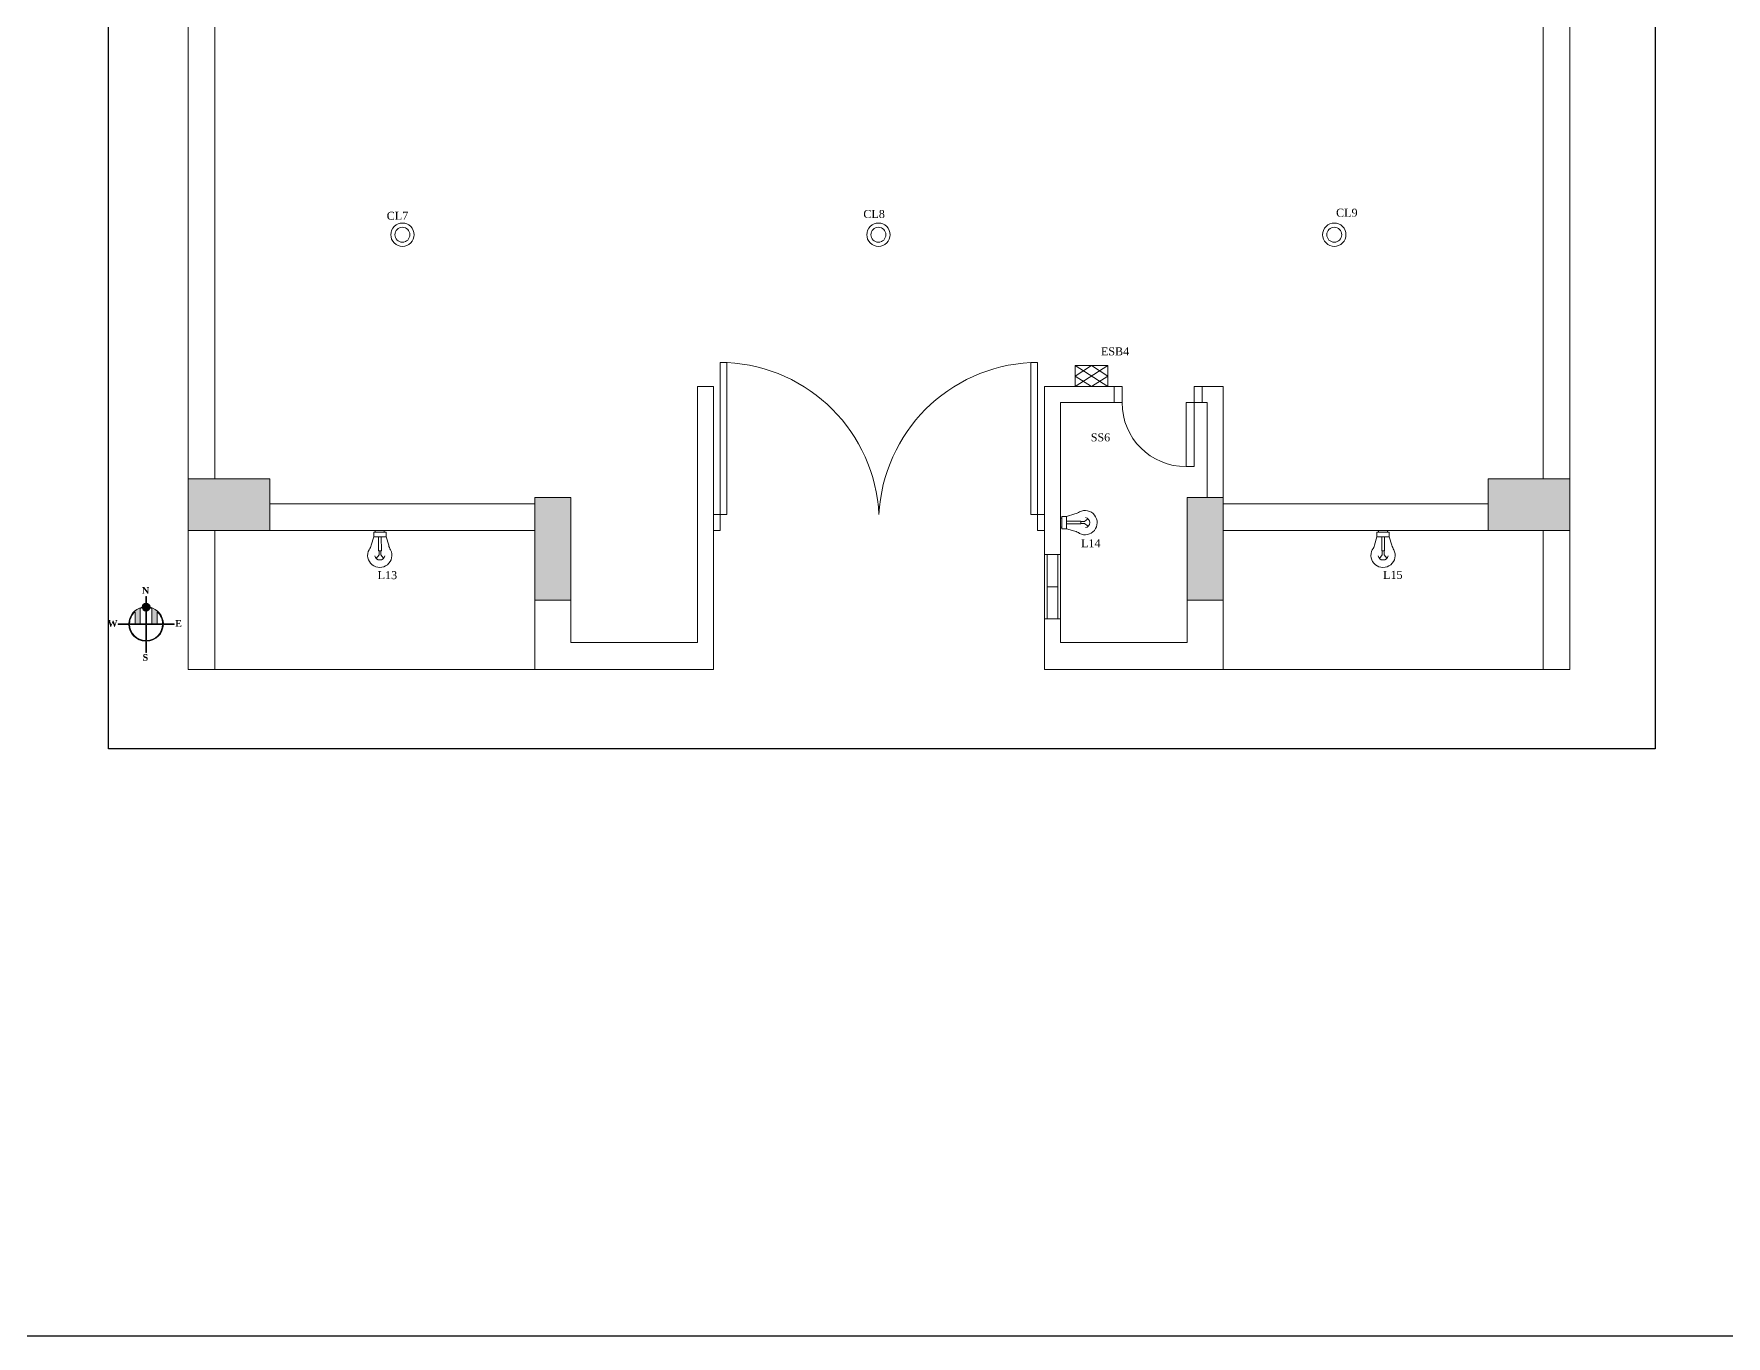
# Model space of a CAD drawing. Header units: inches. Extents: x -5775 to 2930, y 591 to 3437.
# Drawn here: x -4379 to -3738, y 2090 to 2583 of the extents above; entities that cross this region are included whole.
import ezdxf

# ---------------------------------------------------------------- set-up
doc = ezdxf.new("R2010")
doc.units = ezdxf.units.IN
doc.header["$LTSCALE"] = 20
doc.header["$MEASUREMENT"] = 0
doc.layers.get('0').update_dxf_attribs({"lineweight": 5})
for name, color, linetype, lineweight in [('apps', 6, 'Continuous', 5), ('Door', 32, 'Continuous', 5), ('Feature', 6, 'Continuous', 5), ('Fitting', 6, 'Continuous', 5), ('Pillar', 250, 'Continuous', 5), ('PROJ_NAME', 18, 'Continuous', 5), ('Window', 32, 'Continuous', 5)]:
    doc.layers.add(name, color=color, linetype=linetype, lineweight=lineweight)
for name, color, linetype in [('Box Text', 25, 'Continuous'), ('Fittings Text', 6, 'Continuous'), ('SpecialText', 4, 'Continuous')]:
    doc.layers.add(name, color=color, linetype=linetype)
doc.layers.add('Column', color=7, linetype='Continuous', lineweight=13, true_color=0xd5441e)
doc.styles.add('MtXpl_Times_New_Roma', font='timesbd.ttf')
doc.styles.get("Standard").update_dxf_attribs({"font": 'times.ttf', "height": 6})

# ---------------------------------------------------------------- blocks, each defined once
blk = doc.blocks.new('DoorENTRANCE')
at = {"layer": 'Door'}
for p, q in [((-5.02, 6.02), (-5.02, 63.02)), ((-5.02, 63.02), (-2.52, 63.02)), ((-2.52, 6.02), (-2.52, 63.02)), ((0, 6.02), (-5.02, 6.02)), ((-2.52, 6.02), (-2.52, 0)), ((-2.52, 0), (0, 0)), ((0, 0), (0, 6.02))]:
    blk.add_line(p, q, dxfattribs=at)
blk.add_arc((-2.08, 3.1), 59.99, 92.81414, 177.21044, dxfattribs=at)
blk = doc.blocks.new('Door3')
at = {"layer": 'Door'}
for points in [[(0, -3), (0, 0), (-6, 0), (-6, -3)], [(-6, -6), (-6, -3), (-30, -3), (-30, -6)], [(0, -33), (0, -30), (-6, -30), (-6, -33)]]:
    blk.add_lwpolyline(points, close=True, dxfattribs=at)
blk.add_arc((-6, -6), 24, 180, 270, dxfattribs=at)
blk = doc.blocks.new('Bulb')
at = {"layer": 'Feature'}
for p, q in [((-2.03, -0.08), (-2.64, -0.08)), ((-2.64, -0.08), (-2.64, -1.8)), ((-2.64, -1.8), (1.98, -1.8)), ((-0.85, -1.8), (-0.85, -7.14)), ((0.23, -7.14), (0.19, -1.8)), ((1.98, -0.08), (1.3, -0.08)), ((1.98, -1.8), (1.98, -0.08)), ((-0.65, -8.62), (-1.71, -9.96)), ((-0.85, -7.14), (0.23, -7.14)), ((-0.65, -7.14), (-0.65, -8.62)), ((0.02, -7.14), (0.02, -8.62)), ((0.02, -8.62), (1.03, -9.88))]:
    blk.add_line(p, q, dxfattribs=at)
blk.add_lwpolyline([(-2.03, 0.48), (1.3, 0.48), (1.3, -0.08), (-2.03, -0.08)], close=True, dxfattribs=at)
for centre, radius, start, end in [((-7.1, -4.32), 3.57, 319.3254, 349.89892), ((7.2, -4.26), 4.27, 189.39451, 214.76339), ((-0.36, -8.77), 4.55, 152.26004, 27.13295), ((-0.35, -8.62), 1.9, 189.2667, 350.32038)]:
    blk.add_arc(centre, radius, start, end, dxfattribs=at)
at = {"layer": 'Fitting'}
for p, q in [((-2.64, -1.8), (-3.59, -4.95)), ((1.98, -1.8), (2.99, -4.96))]:
    blk.add_line(p, q, dxfattribs=at)
blk = doc.blocks.new('Bulb 2')
at = {"layer": 'Feature', "rotation": 180}
blk.add_blockref('Bulb', (-0.36, 0.48), dxfattribs=at)
blk = doc.blocks.new('Main Distribution Board')
at = {"layer": 'Feature'}
for p, q in [((0, 0), (-10.5, -16.45)), ((-10.5, 0), (0, -16.45))]:
    blk.add_line(p, q, dxfattribs=at)
at = {"layer": 'Fitting'}
for p, q in [((-10.5, -16.45), (-10.5, 0)), ((-10.5, 0), (0, 0)), ((0, 0), (0, -7.11)), ((0, -7.11), (0, -16.45)), ((0, -16.45), (-10.5, -16.45))]:
    blk.add_line(p, q, dxfattribs=at)
blk = doc.blocks.new('Meter Board')
at = {"layer": 'Feature', "color": 5}
blk.add_blockref('Main Distribution Board', (0, 0), dxfattribs=at)
blk = doc.blocks.new('esb')
at = {"layer": 'apps'}
for p, q in [((-10.5, -8.23), (-5.25, 0)), ((-5.25, 0), (0, -8.23)), ((-5.25, -16.45), (-10.5, -8.23)), ((0, -8.23), (-5.25, -16.45))]:
    blk.add_line(p, q, dxfattribs=at)
at = {"layer": 'Feature'}
blk.add_line((0, 0), (-10.5, 0), dxfattribs=at)
at = {"layer": 'Feature', "color": 5}
blk.add_blockref('Meter Board', (0, 0), dxfattribs=at)
blk = doc.blocks.new('Celling Fan')
at = {"layer": 'Feature', "lineweight": 5}
blk.add_ellipse((0, 0), major_axis=(3.09, 3.09), ratio=1, start_param=2.35619449019234, end_param=8.639379797371927, dxfattribs=at)
at = {"layer": 'Fitting'}
blk.add_circle((0, 0), 2.8, dxfattribs=at)
blk = doc.blocks.new('NEWS')
at = {"layer": 'Column'}
h = blk.add_hatch(color=256, dxfattribs=at)
h.dxf.hatch_style = 1
h.paths.add_polyline_path([(52.9, 32.7), (52.9, 52.9), (51.5, 52.9), (51.5, 32.7, 0.342561), (20.4, 7.4, -0.047309), (21.8, 7.3, -0.032129), (23, 11.1), (51.5, 11.1), (51.5, 20.9), (28.9, 20.9, -0.207478), (51.5, 31.3), (51.5, 0.7), (27.6, 0.7, -0.047874), (27.7, -0.7), (51.5, -0.7), (51.5, -31.3, -0.207478), (28.9, -20.9), (51.5, -20.9), (51.5, -11.1), (23, -11.1, -0.032039), (21.8, -7.3, -0.047309), (20.4, -7.4, 0.34246), (51.5, -32.7), (51.5, -52.9), (52.9, -52.9), (52.9, -32.7, 0.401769), (85, -0.7), (105.9, -0.7), (105.9, 0.7), (85, 0.7, 0.401769)])
h.paths.add_polyline_path([(52.9, -31.3), (52.9, -0.7), (83.6, -0.7, -0.401217)], flags=16)
h.paths.add_polyline_path([(52.9, 0.7), (52.9, 31.3, -0.401217), (83.6, 0.7)], flags=16)
h.paths.add_polyline_path([(0, 0.7), (0, -0.7), (12.8, -0.7, -0.047397), (12.8, 0.7)])
at = {"layer": 'PROJ_NAME'}
h = blk.add_hatch(color=256, dxfattribs=at)
h.dxf.hatch_style = 1
h.paths.add_polyline_path([(20.2, 7.4, 1), (20.2, -7.4, 1)])
at = {"layer": 'Column'}
for p, q in [((51.5, 32.7), (51.5, 52.9)), ((51.5, 52.9), (52.9, 52.9)), ((52.9, 52.9), (52.9, 32.7)), ((0, -0.7), (0, 0.7)), ((12.8, 0.7), (0, 0.7)), ((51.5, 11.1), (23, 11.1)), ((51.5, 0.7), (27.6, 0.7)), ((51.5, 20.9), (28.9, 20.9)), ((51.5, 0.7), (51.5, 31.3)), ((52.9, 31.3), (52.9, 0.7)), ((52.9, 0.7), (83.6, 0.7)), ((85, 0.7), (105.9, 0.7)), ((105.9, 0.7), (105.9, -0.7)), ((12.8, -0.7), (0, -0.7)), ((51.5, -11.1), (23, -11.1)), ((51.5, -0.7), (27.7, -0.7)), ((51.5, -20.9), (28.9, -20.9)), ((51.5, -31.3), (51.5, -0.7)), ((52.9, -0.7), (52.9, -31.3)), ((83.6, -0.7), (52.9, -0.7)), ((105.9, -0.7), (85, -0.7)), ((51.5, -52.9), (51.5, -32.7)), ((52.9, -52.9), (51.5, -52.9)), ((52.9, -32.7), (52.9, -52.9))]:
    blk.add_line(p, q, dxfattribs=at)
blk.add_circle((20.2, 0), 7.44, dxfattribs=at)
for radius, start, end in [(32.7, 91.2225, 166.8603), (32.7, 1.2225, 88.7775), (31.3, 159.2056, 166.5665), (31.3, 91.277, 138.1623), (31.3, 1.277, 88.723), (32.7, 193.1603, 268.7775), (31.3, 193.4541, 200.7944), (31.3, 221.8377, 268.723), (32.7, 271.2225, 358.7775), (31.3, 271.277, 358.723)]:
    blk.add_arc((52.2, 0), radius, start, end, dxfattribs=at)
at = {"layer": 'PROJ_NAME', "color": 152, "true_color": 0x2776bb, "style": 'MtXpl_Times_New_Roma'}
for s, p in [('E', (57.3, 55.1)), ('N', (-5.1, -7.9)), ('S', (121.7, -6.6)), ('W', (57.3, -72.9))]:
    blk.add_text(s, height=12.6, rotation=90, dxfattribs=at).set_placement(p)

msp = doc.modelspace()

# ---------------------------------------------------------------- hatches: boundary and pattern name
at = {"layer": 'Pillar'}
h = msp.add_hatch(dxfattribs=at)
h.set_pattern_fill('AR-SAND', color=256, scale=1.009615, style=0)
h.set_pattern_definition([(37.5, (-4320.1076, 2368.3143), (-0.063599, 1.945351), [0, -1.5346154, 0, -1.7163462, 0, -1.640625]), (7.5, (-4320.1076, 2368.3143), (1.786794, 2.849282), [0, -0.8278846, 0, -1.383173, 0, -0.530048]), (327.5, (-4321.3494, 2368.3143), (3.1440855, 0.0057135), [0, -0.5048077, 0, -1.8173077, 0, -2.3725962]), (317.5, (-4321.3494, 2368.3143), (3.035032, 0.886115), [0, -0.2524038, 0, -1.1913462, 0, -1.3629808])])
h.paths.add_polyline_path([(-3797.13, 2414.19), (-3828.07, 2414.19), (-3828.07, 2394.56), (-3797.13, 2394.56)])
h.paths.add_polyline_path([(-3797.13, 2607.32), (-3828.07, 2607.32), (-3828.07, 2587.69), (-3797.13, 2587.69)])
h.paths.add_polyline_path([(-3928.38, 2407.17), (-3941.96, 2407.17), (-3941.96, 2368.31), (-3928.38, 2368.31)])
h.paths.add_polyline_path([(-3928.38, 2600.53), (-3957.07, 2600.53), (-3957.07, 2594.47), (-3957.07, 2586.17), (-3928.38, 2586.17)])
h.paths.add_polyline_path([(-3797.13, 2953.05), (-3807.22, 2953.05), (-3814.08, 2953.05), (-3814.08, 2927.64), (-3797.13, 2927.64)])
h.paths.add_polyline_path([(-3944.68, 2961.19), (-3958.67, 2961.19), (-3958.67, 2933.7), (-3958.67, 2927.64), (-3952.61, 2927.64), (-3944.68, 2927.64)])
h.paths.add_polyline_path([(-4158.57, 3119.47), (-4170.14, 3119.47), (-4170.14, 3109.37), (-4158.57, 3109.37)])
h.paths.add_polyline_path([(-4303.16, 2953.05), (-4320.11, 2953.05), (-4320.11, 2927.64), (-4303.16, 2927.64)])
h.paths.add_polyline_path([(-4158.57, 2961.19), (-4172.55, 2961.19), (-4172.55, 2927.64), (-4164.63, 2927.64), (-4158.57, 2927.64), (-4158.57, 2933.7)])
h.paths.add_polyline_path([(-4289.16, 2607.32), (-4320.11, 2607.32), (-4320.11, 2587.69), (-4289.16, 2587.69)])
h.paths.add_polyline_path([(-4160.16, 2600.53), (-4188.86, 2600.53), (-4188.86, 2586.17), (-4160.16, 2586.17)])
h.paths.add_polyline_path([(-4289.16, 2414.19), (-4320.11, 2414.19), (-4320.11, 2394.56), (-4289.16, 2394.56)])
h.paths.add_polyline_path([(-4175.28, 2407.17), (-4188.86, 2407.17), (-4188.86, 2368.31), (-4175.28, 2368.31)])

# ---------------------------------------------------------------- linework, layer by layer
for p, q in [((-4320.11, 3099.84), (-4320.11, 2342.06)), ((-3797.13, 3099.84), (-3797.13, 2342.06)), ((-4310.01, 2587.69), (-4310.01, 2414.19)), ((-3807.22, 2587.69), (-3807.22, 2414.19)), ((-4127.27, 2449.08), (-4127.27, 2352.16)), ((-4127.27, 2449.08), (-4121.21, 2449.08)), ((-4121.21, 2449.08), (-4121.21, 2385.48)), ((-3996.02, 2449.08), (-3996.02, 2385.48)), ((-3996.02, 2449.08), (-3966.61, 2449.08)), ((-3939.35, 2449.08), (-3928.38, 2449.08)), ((-3928.38, 2449.08), (-3928.38, 2400.62)), ((-3966.61, 2443.03), (-3989.96, 2443.03)), ((-3989.96, 2443.03), (-3989.96, 2352.16)), ((-3934.43, 2443.03), (-3942.38, 2443.03)), ((-3934.43, 2443.03), (-3942.38, 2443.03)), ((-3934.43, 2443.03), (-3934.43, 2407.17)), ((-3934.43, 2435.96), (-3934.43, 2407.17)), ((-4289.16, 2404.66), (-4188.86, 2404.66)), ((-3828.07, 2404.66), (-3928.38, 2404.66)), ((-4310.01, 2394.56), (-4188.86, 2394.56)), ((-4310.01, 2394.56), (-4310.01, 2342.06)), ((-4194.92, 2394.56), (-4188.86, 2394.56)), ((-4188.86, 2394.56), (-4188.86, 2342.06)), ((-3807.22, 2394.56), (-3928.38, 2394.56)), ((-3922.32, 2394.56), (-3928.38, 2394.56)), ((-3928.38, 2394.56), (-3928.38, 2342.06)), ((-3807.22, 2394.56), (-3807.22, 2342.06)), ((-4121.21, 2385.48), (-4121.21, 2342.06)), ((-3996.02, 2385.48), (-3996.02, 2342.06)), ((-4188.86, 2368.31), (-4178.76, 2368.31)), ((-4175.28, 2368.31), (-4175.28, 2352.16)), ((-3941.96, 2368.31), (-3941.96, 2352.16)), ((-3928.38, 2368.31), (-3938.47, 2368.31)), ((-4175.28, 2352.16), (-4127.27, 2352.16)), ((-3941.96, 2352.16), (-3989.96, 2352.16)), ((-4320.11, 2342.06), (-4310.01, 2342.06)), ((-4310.01, 2342.06), (-4188.86, 2342.06)), ((-4188.86, 2342.06), (-4121.21, 2342.06)), ((-3928.38, 2342.06), (-3996.02, 2342.06)), ((-3928.38, 2342.06), (-3807.22, 2342.06)), ((-3807.22, 2342.06), (-3797.13, 2342.06))]:
    msp.add_line(p, q)
at = {"layer": 'Box Text'}
msp.add_lwpolyline([(-4350.3, 3182.86), (-3764.76, 3182.86), (-3764.76, 2312.03), (-4350.3, 2312.03)], close=True, dxfattribs=at)
at = {"layer": 'Pillar'}
for p, q in [((-4320.11, 2394.56), (-4320.11, 2414.19)), ((-4320.11, 2414.19), (-4289.16, 2414.19)), ((-4289.16, 2414.19), (-4289.16, 2394.56)), ((-3797.13, 2414.19), (-3828.07, 2414.19)), ((-3828.07, 2414.19), (-3828.07, 2394.56)), ((-3797.13, 2394.56), (-3797.13, 2414.19)), ((-4175.28, 2407.17), (-4188.86, 2407.17)), ((-4188.86, 2407.17), (-4188.86, 2368.31)), ((-4175.28, 2368.31), (-4175.28, 2407.17)), ((-3941.96, 2368.31), (-3941.96, 2407.17)), ((-3941.96, 2407.17), (-3928.38, 2407.17)), ((-3928.38, 2407.17), (-3928.38, 2368.31)), ((-4289.16, 2394.56), (-4320.11, 2394.56)), ((-3828.07, 2394.56), (-3797.13, 2394.56)), ((-4188.86, 2368.31), (-4175.28, 2368.31)), ((-3928.38, 2368.31), (-3941.96, 2368.31))]:
    msp.add_line(p, q, dxfattribs=at)
at = {"layer": 'SpecialText'}
msp.add_line((2930.02, 2089.64), (-5775.24, 2089.64), dxfattribs=at)
at = {"layer": 'Window'}
for p, q in [((-3996.02, 2385.48), (-3996.02, 2361.23)), ((-3996.02, 2385.48), (-3989.96, 2385.48)), ((-3995.01, 2385.48), (-3995.01, 2361.23)), ((-3990.97, 2385.48), (-3990.97, 2361.23)), ((-3989.96, 2385.48), (-3989.96, 2361.23)), ((-3995.01, 2373.35), (-3990.97, 2373.35)), ((-3996.02, 2361.23), (-3989.96, 2361.23)), ((-3989.96, 2361.23), (-3989.96, 2361.23))]:
    msp.add_line(p, q, dxfattribs=at)

# ---------------------------------------------------------------- block references
at = {"layer": 'Door', "yscale": 1.009615384733479, "zscale": 1.0096153847325}
for p, xscale in [((-4121.22, 2394.56), -1.009615384733479), ((-3996.02, 2394.56), 1.009615384733479)]:
    msp.add_blockref('DoorENTRANCE', p, dxfattribs=dict(at, xscale=xscale))
at = {"layer": 'Door', "xscale": -1.00961538473257, "yscale": 1.009615384733479, "zscale": 1.0096153847325, "rotation": 270}
msp.add_blockref('Door3', (-3936.32, 2449.08), dxfattribs=at)
at = {"layer": 'Feature', "xscale": 1.009615384733479, "yscale": 1.009615384733479, "zscale": 1.0096153847325}
for p in [(-4239.01, 2506.59), (-4058.82, 2506.59), (-3886.27, 2506.59)]:
    msp.add_blockref('Celling Fan', p, dxfattribs=at)
at = {"layer": 'Feature'}
for name, p, xscale, yscale, zscale, rotation in [('esb', (-3984.39, 2457.04), 0.7572115385491998, 0.7572115385482903, 0.7572115385493751, 90), ('Bulb 2', (-3989.96, 2397.59), 1.00961538473257, 1.009615384733479, 1.0096153847325, 270), ('Bulb 2', (-4247.59, 2394.56), 1.009615384733479, 1.009615384733479, 1.0096153847325, 180), ('Bulb 2', (-3867.8, 2394.56), 1.009615384733479, 1.009615384733479, 1.0096153847325, 180)]:
    msp.add_blockref(name, p, dxfattribs=dict(at, xscale=xscale, yscale=yscale, zscale=zscale, rotation=rotation))
at = {"layer": 'SpecialText', "xscale": 0.1999999999998181, "yscale": 0.2000000000007276, "zscale": 0.2, "rotation": 270}
msp.add_blockref('NEWS', (-4336.06, 2369.65), dxfattribs=at)

# ---------------------------------------------------------------- texts
at = {"layer": 'Fittings Text', "char_height": 3.029, "width": 7.4852}
for s, insert, attachment_point in [('CL7', (-4240.89, 2515.27), 2), ('CL8', (-4060.46, 2515.95), 2), ('CL9', (-3881.52, 2516.44), 2), ('ESB4', (-3974.6, 2463.95), 1), ('SS6', (-3978.47, 2431.4), 1), ('L14', (-3978.43, 2391.31), 2), ('L13', (-4244.71, 2379.24), 2), ('L15', (-3864.1, 2379.33), 2)]:
    msp.add_mtext(s, dxfattribs=dict(at, insert=insert, attachment_point=attachment_point))

doc.saveas('drawing.dxf')
